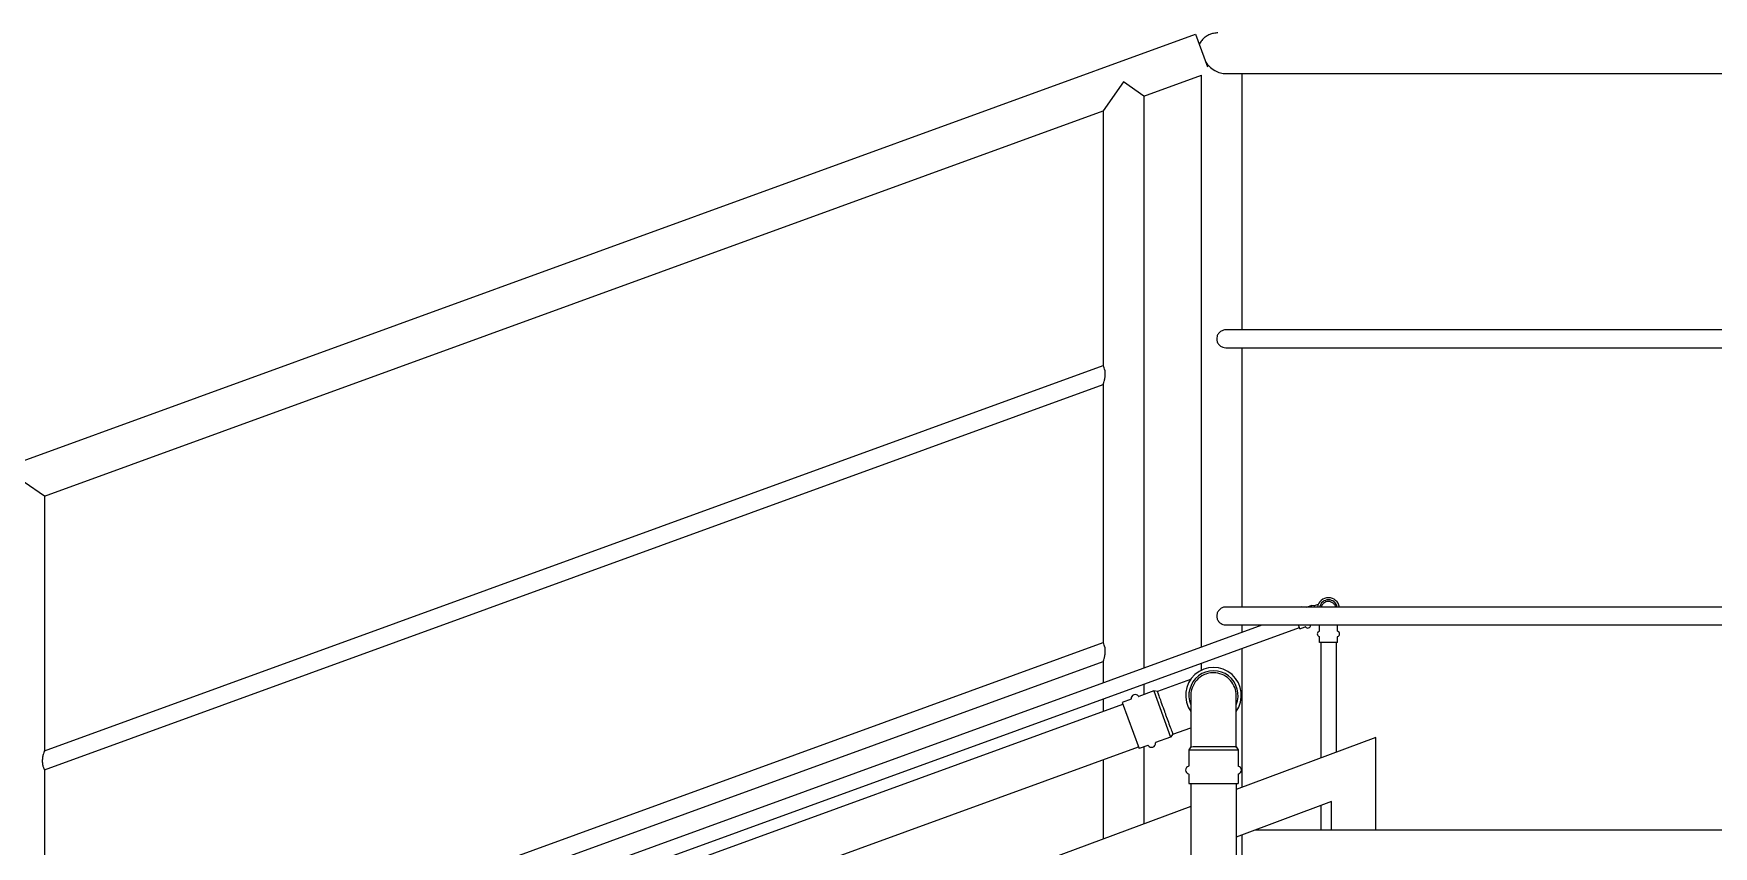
# Model space of a CAD drawing. Header units: millimetres. Extents: x 0 to 118900, y 0 to 84100.
# Drawn here: x 51196 to 53196, y 78432 to 79400 of the extents above; entities that cross this region are included whole.
import ezdxf

# ---------------------------------------------------------------- set-up
doc = ezdxf.new("R2010")
doc.units = ezdxf.units.MM
doc.header["$LTSCALE"] = 100
doc.layers.add('Visible', color=7, linetype='Continuous', lineweight=25)

msp = doc.modelspace()

# ---------------------------------------------------------------- linework, layer by layer
at = {"layer": 'Visible'}
for p, q in [((43269.68, 76010.34), (52579.65, 79398.89)), ((52579.65, 79398.89), (52593.76, 79360.12)), ((52615.8, 79352.05), (57818.06, 79352.05)), ((52635.01, 79046.85), (52635.01, 79352.05)), ((52493.94, 79341.99), (52469.79, 79307.5)), ((52518.09, 79325.08), (52493.94, 79341.99)), ((52518.09, 79325.08), (52586.71, 79350.06)), ((52586.71, 78669.25), (52586.71, 79350.06)), ((52518.09, 79325.08), (52518.09, 78644.27)), ((51209.23, 78848.7), (52469.79, 79307.5)), ((52469.79, 79307.5), (52469.79, 79004.54)), ((57818.06, 79046.85), (52615.8, 79046.85)), ((52615.8, 79025.55), (57818.06, 79025.55)), ((52635.01, 78716.85), (52635.01, 79025.55)), ((51209.23, 78545.73), (52469.79, 79004.54)), ((51209.23, 78523.06), (52469.79, 78981.87)), ((52469.79, 78981.87), (52469.79, 78674.54)), ((51209.23, 78848.7), (51185.08, 78865.61)), ((51209.23, 78848.7), (51209.23, 78545.73)), ((57818.06, 78716.85), (52615.8, 78716.85)), ((52712.36, 78716.85), (52717.32, 78718.65)), ((52717.98, 78716.85), (52717.32, 78718.65)), ((52720.95, 78718.11), (52717.32, 78718.65)), ((52725.69, 78719.84), (52720.94, 78718.11)), ((52725.69, 78719.84), (52720.94, 78718.11)), ((43572.42, 75388.32), (52658.96, 78695.55)), ((43578.58, 75371.4), (52703.4, 78692.57)), ((52615.8, 78695.55), (57818.06, 78695.55)), ((52635.01, 78686.83), (52635.01, 78695.55)), ((52704, 78690.92), (52702.32, 78695.55)), ((52704, 78690.92), (52710.3, 78693.21)), ((52716.69, 78695.54), (52716.7, 78695.55)), ((52727.16, 78688.2), (52727.16, 78695.55)), ((52748.66, 78688.2), (52748.66, 78695.55)), ((51209.23, 78215.73), (52469.79, 78674.54)), ((52727.16, 78674.7), (52727.16, 78681.4)), ((52748.66, 78674.7), (52727.16, 78674.7)), ((52728.91, 78674.7), (52728.91, 78537.01)), ((52746.91, 78674.7), (52746.91, 78543.69)), ((52748.66, 78674.7), (52748.66, 78681.4)), ((51209.23, 78193.06), (52469.79, 78651.87)), ((52469.79, 78651.87), (52469.79, 78626.69)), ((52635.01, 78502.12), (52635.01, 78667.68)), ((52586.71, 78641.63), (52586.71, 78650.1)), ((52529.95, 78616.98), (52512, 78610.45)), ((52518.09, 78625.12), (52518.09, 78612.67)), ((52529.95, 78616.98), (52549.99, 78561.92)), ((52534.35, 78616.14), (52529.95, 78616.98)), ((52573.66, 78630.45), (52534.35, 78616.14)), ((52573.66, 78630.45), (52534.35, 78616.14)), ((52574.05, 78611.57), (52574.05, 78550.54)), ((52628.05, 78550.54), (52628.05, 78611.57)), ((43674.33, 75391.35), (52493.15, 78601.14)), ((52469.79, 78607.54), (52469.79, 78592.64)), ((52502.98, 78607.17), (52492.36, 78603.3)), ((52492.36, 78603.3), (52512.4, 78548.24)), ((52552.82, 78565.4), (52574.05, 78573.12)), ((52552.82, 78565.4), (52574.05, 78573.12)), ((52523.02, 78552.1), (52512.4, 78548.24)), ((52549.99, 78561.92), (52532.04, 78555.38)), ((52552.82, 78565.4), (52549.99, 78561.92)), ((52794.41, 78561.34), (52628.05, 78499.53)), ((52794.41, 78451.2), (52794.41, 78561.34)), ((43692.8, 75340.61), (52511.61, 78550.4)), ((52469.79, 78535.18), (52469.79, 78440.73)), ((52518.09, 78550.31), (52518.09, 78458.68)), ((52574.05, 78550.54), (52571.75, 78546.68)), ((52571.75, 78546.68), (52630.35, 78546.68)), ((52571.75, 78546.68), (52571.75, 78527.58)), ((52628.05, 78550.54), (52630.35, 78546.68)), ((52630.35, 78546.68), (52630.35, 78527.58)), ((51209.23, 78523.06), (51209.23, 78215.73)), ((52571.75, 78517.98), (52571.75, 78506.68)), ((52630.35, 78517.98), (52630.35, 78506.68)), ((52571.75, 78506.68), (52630.35, 78506.68)), ((52574.05, 78506.68), (52574.05, 78331.2)), ((52628.05, 78506.68), (52628.05, 78331.2)), ((52574.05, 78479.47), (43611.89, 75149.54)), ((52741.41, 78485.11), (52628.05, 78442.99)), ((52728.91, 78480.47), (52728.91, 78451.2)), ((52741.41, 78451.2), (52741.41, 78485.11)), ((52635.01, 78326.2), (52635.01, 78445.58)), ((57793.91, 78451.2), (52650.13, 78451.2))]:
    msp.add_line(p, q, dxfattribs=at)
for centre, radius, start, end in [((52706.41, 78713.82), 3.31, 66.14088, 113.85912), ((52737.91, 78714.7), 13.25, 9.2999, 170.7001), ((52737.91, 78714.7), 10.75, 11.48925, 168.51075), ((52710.38, 78692.98), 0.25, 37.34635, 110), ((52713.21, 78695.14), 3.31, 217.34635, 2.65365), ((52716.77, 78695.3), 0.25, 110, 182.65365), ((52727.97, 78684.8), 3.31, 107.34635, 252.65365), ((52726.91, 78688.2), 0.25, 287.34635, 0), ((52726.91, 78681.4), 0.25, 0, 72.65365), ((52748.91, 78688.2), 0.25, 180, 252.65365), ((52748.91, 78681.4), 0.25, 107.34635, 180), ((52747.85, 78684.8), 3.31, 287.34635, 72.65365), ((52601.05, 78611.68), 33.2, 324.41499, 215.58501), ((52601.05, 78611.68), 29.3, 337.14662, 202.85338), ((52507.75, 78608.1), 4.65, 31.81228, 188.18772), ((52502.89, 78607.4), 0.25, 290, 8.18772), ((52511.91, 78610.69), 0.25, 211.81228, 290), ((52523.11, 78551.87), 0.25, 31.81228, 110), ((52527.27, 78554.45), 4.65, 211.81228, 8.18772), ((52532.13, 78555.15), 0.25, 110, 188.18772), ((52572.5, 78522.78), 4.65, 101.81228, 258.18772), ((52571.5, 78527.58), 0.25, 281.81228, 0), ((52571.5, 78517.98), 0.25, 0, 78.18772), ((52630.6, 78527.58), 0.25, 180, 258.18772), ((52630.6, 78517.98), 0.25, 101.81228, 180), ((52629.59, 78522.78), 4.65, 281.81228, 78.18772)]:
    msp.add_arc(centre, radius, start, end, dxfattribs=at)
for points, knots in [([(52606.05, 79400.35), (52604.53, 79400.35), (52602.86, 79400.2), (52599.59, 79399.55), (52597.99, 79399.06), (52595.18, 79397.91), (52593.7, 79397.15), (52590.95, 79395.33), (52589.67, 79394.27), (52587.53, 79392.16), (52586.48, 79390.91), (52584.98, 79388.7), (52584.46, 79387.8), (52584.01, 79386.91)], [10.8304296, 10.8304296, 10.8304296, 10.8304296, 11.2885168, 11.2885168, 11.7466039, 11.7466039, 12.200338, 12.200338, 12.654072, 12.654072, 13.1026865, 13.1026865, 13.387102, 13.387102, 13.387102, 13.387102]), ([(52591.79, 79365.54), (52592.93, 79363.87), (52594.28, 79362.26), (52597.77, 79358.84), (52600.07, 79357.07), (52604.71, 79354.49), (52606.93, 79353.56), (52611.42, 79352.35), (52613.62, 79352.05), (52615.8, 79352.05)], [-7.726814, -7.726814, -7.726814, -7.726814, -6.9778908, -6.9778908, -6.0317675, -6.0317675, -5.2952344, -5.2952344, -4.6209058, -4.6209058, -4.6209058, -4.6209058]), ([(52615.8, 79046.85), (52615.23, 79046.85), (52614.65, 79046.8), (52612.74, 79046.48), (52611.45, 79046), (52609.03, 79044.58), (52607.93, 79043.61), (52606.26, 79041.45), (52605.65, 79040.29), (52604.92, 79037.85), (52604.79, 79036.61), (52605.01, 79034.03), (52605.38, 79032.76), (52606.65, 79030.3), (52607.57, 79029.15), (52609.69, 79027.35), (52610.86, 79026.67), (52613.31, 79025.77), (52614.56, 79025.55), (52615.8, 79025.55)], [-3.4054178, -3.4054178, -3.4054178, -3.4054178, -3.2281672, -3.2281672, -2.818423, -2.818423, -2.3850168, -2.3850168, -1.9942734, -1.9942734, -1.6182257, -1.6182257, -1.2197779, -1.2197779, -0.7833104, -0.7833104, -0.3815857, -0.3815857, 0, 0, 0, 0]), ([(52472.27, 78994.1), (52472.27, 78994.78), (52472.24, 78995.49), (52472.11, 78996.88), (52472.02, 78997.57), (52471.66, 78999.54), (52471.32, 79000.72), (52470.69, 79002.53), (52470.37, 79003.29), (52469.91, 79004.29), (52469.79, 79004.54), (52469.79, 79004.54)], [0, 0, 0, 0, 0.2039572, 0.2039572, 0.4079143, 0.4079143, 0.8158287, 0.8158287, 1.2193807, 1.2193807, 1.6229327, 1.6229327, 1.6229327, 1.6229327]), ([(52469.79, 78981.87), (52469.79, 78981.87), (52469.82, 78981.96), (52469.95, 78982.31), (52470.04, 78982.58), (52470.39, 78983.59), (52470.7, 78984.57), (52471.3, 78986.74), (52471.63, 78988.1), (52472.12, 78991.04), (52472.27, 78992.62), (52472.27, 78994.1)], [4.9875491, 4.9875491, 4.9875491, 4.9875491, 5.1999432, 5.1999432, 5.4123373, 5.4123373, 5.8371254, 5.8371254, 6.2831791, 6.2831791, 6.7292328, 6.7292328, 6.7292328, 6.7292328]), ([(52615.8, 78716.85), (52615.23, 78716.85), (52614.65, 78716.8), (52612.74, 78716.48), (52611.45, 78716), (52609.03, 78714.58), (52607.93, 78713.61), (52606.26, 78711.45), (52605.65, 78710.29), (52604.92, 78707.85), (52604.79, 78706.61), (52605.01, 78704.03), (52605.38, 78702.76), (52606.65, 78700.3), (52607.57, 78699.15), (52609.69, 78697.35), (52610.86, 78696.67), (52613.31, 78695.77), (52614.56, 78695.55), (52615.8, 78695.55)], [-3.4054178, -3.4054178, -3.4054178, -3.4054178, -3.2281672, -3.2281672, -2.818423, -2.818423, -2.3850168, -2.3850168, -1.9942734, -1.9942734, -1.6182257, -1.6182257, -1.2197779, -1.2197779, -0.7833104, -0.7833104, -0.3815857, -0.3815857, 0, 0, 0, 0]), ([(52720.94, 78718.11), (52720.9, 78718.09), (52720.89, 78717.97), (52720.94, 78717.53), (52721, 78717.23), (52721.09, 78716.85)], [-4.27134889, -4.27134889, -4.27134889, -4.27134889, -4.02207002, -4.02207002, -3.7892168, -3.7892168, -3.7892168, -3.7892168]), ([(52737.91, 78723.45), (52736.91, 78723.45), (52735.93, 78723.28), (52734.06, 78722.64), (52733.2, 78722.18), (52731.48, 78720.85), (52730.69, 78719.94), (52729.73, 78718.26), (52729.44, 78717.56), (52729.24, 78716.85)], [-5.6928538, -5.6928538, -5.6928538, -5.6928538, -5.3940732, -5.3940732, -5.1016786, -5.1016786, -4.7434859, -4.7434859, -4.5184886, -4.5184886, -4.5184886, -4.5184886]), ([(52746.58, 78716.85), (52746.46, 78717.29), (52746.3, 78717.72), (52745.64, 78719.18), (52744.98, 78720.12), (52743.34, 78721.71), (52742.37, 78722.35), (52740.23, 78723.22), (52739.07, 78723.45), (52737.91, 78723.45)], [-1.1745655, -1.1745655, -1.1745655, -1.1745655, -1.0355417, -1.0355417, -0.6944712, -0.6944712, -0.3492052, -0.3492052, 0, 0, 0, 0]), ([(52472.27, 78664.1), (52472.27, 78664.78), (52472.24, 78665.49), (52472.11, 78666.88), (52472.02, 78667.57), (52471.66, 78669.54), (52471.32, 78670.72), (52470.69, 78672.53), (52470.37, 78673.29), (52469.91, 78674.29), (52469.79, 78674.54), (52469.79, 78674.54)], [0, 0, 0, 0, 0.2039572, 0.2039572, 0.4079143, 0.4079143, 0.8158287, 0.8158287, 1.2193807, 1.2193807, 1.6229327, 1.6229327, 1.6229327, 1.6229327]), ([(52469.79, 78651.87), (52469.79, 78651.87), (52469.82, 78651.96), (52469.95, 78652.31), (52470.04, 78652.58), (52470.39, 78653.59), (52470.7, 78654.57), (52471.3, 78656.74), (52471.63, 78658.1), (52472.12, 78661.04), (52472.27, 78662.62), (52472.27, 78664.1)], [4.9875491, 4.9875491, 4.9875491, 4.9875491, 5.1999432, 5.1999432, 5.4123373, 5.4123373, 5.8371254, 5.8371254, 6.2831791, 6.2831791, 6.7292328, 6.7292328, 6.7292328, 6.7292328]), ([(52601.05, 78638.59), (52598.59, 78638.59), (52596.15, 78638.26), (52591.51, 78636.96), (52589.32, 78636.03), (52584.22, 78633.01), (52581.54, 78630.6), (52577.28, 78624.88), (52575.74, 78621.64), (52574.32, 78616.02), (52574.05, 78613.79), (52574.05, 78611.57)], [-17.0223675, -17.0223675, -17.0223675, -17.0223675, -16.2855661, -16.2855661, -15.5765855, -15.5765855, -14.5063628, -14.5063628, -13.438758, -13.438758, -12.7676337, -12.7676337, -12.7676337, -12.7676337]), ([(52628.05, 78611.57), (52628.05, 78612.33), (52628.02, 78613.09), (52627.68, 78617.09), (52626.82, 78620.25), (52624.01, 78626.17), (52622.05, 78628.87), (52617.21, 78633.48), (52614.35, 78635.33), (52607.99, 78637.92), (52604.53, 78638.59), (52601.05, 78638.59)], [-4.25526, -4.25526, -4.25526, -4.25526, -4.0267866, -4.0267866, -3.0510828, -3.0510828, -2.0606518, -2.0606518, -1.0455835, -1.0455835, 0, 0, 0, 0]), ([(52534.35, 78616.14), (52534.35, 78616.14), (52534.37, 78616.04), (52534.58, 78615.36), (52534.97, 78614.21), (52536.13, 78610.82), (52536.88, 78608.68), (52538.72, 78603.48), (52539.81, 78600.42), (52541.49, 78595.74), (52542.01, 78594.28), (52542.94, 78591.72), (52543.34, 78590.63), (52544.2, 78588.26), (52544.67, 78586.99), (52546.14, 78582.98), (52547.12, 78580.33), (52549.11, 78575.02), (52550.06, 78572.49), (52551.54, 78568.59), (52552.08, 78567.19), (52552.67, 78565.71), (52552.81, 78565.39), (52552.82, 78565.4)], [-12.7676337, -12.7676337, -12.7676337, -12.7676337, -12.3711817, -12.3711817, -11.2979395, -11.2979395, -10.2843219, -10.2843219, -9.2095738, -9.2095738, -8.7395332, -8.7395332, -8.390163, -8.390163, -7.9826077, -7.9826077, -7.0825138, -7.0825138, -6.0106897, -6.0106897, -5.0039811, -5.0039811, -4.25526, -4.25526, -4.25526, -4.25526]), ([(51209.23, 78545.73), (51209.23, 78545.73), (51209.19, 78545.64), (51209.07, 78545.29), (51208.98, 78545.02), (51208.63, 78544.01), (51208.31, 78543.03), (51207.71, 78540.86), (51207.38, 78539.5), (51206.9, 78536.56), (51206.75, 78534.98), (51206.75, 78533.49)], [4.9881595, 4.9881595, 4.9881595, 4.9881595, 5.2005535, 5.2005535, 5.4129476, 5.4129476, 5.8377358, 5.8377358, 6.2837895, 6.2837895, 6.7298432, 6.7298432, 6.7298432, 6.7298432]), ([(51206.75, 78533.49), (51206.75, 78532.79), (51206.78, 78532.06), (51206.91, 78530.61), (51207.02, 78529.9), (51207.4, 78527.87), (51207.76, 78526.67), (51208.39, 78524.92), (51208.69, 78524.21), (51209.11, 78523.29), (51209.23, 78523.06), (51209.23, 78523.06)], [0, 0, 0, 0, 0.2122885, 0.2122885, 0.424577, 0.424577, 0.8491541, 0.8491541, 1.236196, 1.236196, 1.6232379, 1.6232379, 1.6232379, 1.6232379]), ([(52574.05, 78550.54), (52574.05, 78550.54), (52574.08, 78550.55), (52574.42, 78550.57), (52575.27, 78550.59), (52578.09, 78550.62), (52580.04, 78550.64), (52584.88, 78550.66), (52587.75, 78550.67), (52594.11, 78550.68), (52597.56, 78550.68), (52601.05, 78550.68)], [-4.2437934, -4.2437934, -4.2437934, -4.2437934, -4.0267866, -4.0267866, -3.0510828, -3.0510828, -2.0606518, -2.0606518, -1.0455835, -1.0455835, 0, 0, 0, 0]), ([(52601.05, 78550.68), (52603.5, 78550.68), (52605.95, 78550.68), (52610.59, 78550.67), (52612.77, 78550.67), (52617.87, 78550.66), (52620.55, 78550.65), (52624.81, 78550.62), (52626.35, 78550.6), (52627.76, 78550.57), (52628.04, 78550.55), (52628.05, 78550.54)], [-17.0223675, -17.0223675, -17.0223675, -17.0223675, -16.2855661, -16.2855661, -15.5765855, -15.5765855, -14.5063628, -14.5063628, -13.438758, -13.438758, -12.7791194, -12.7791194, -12.7791194, -12.7791194])]:
    msp.add_open_spline(points, degree=3, knots=knots, dxfattribs=at)

doc.saveas('drawing.dxf')
